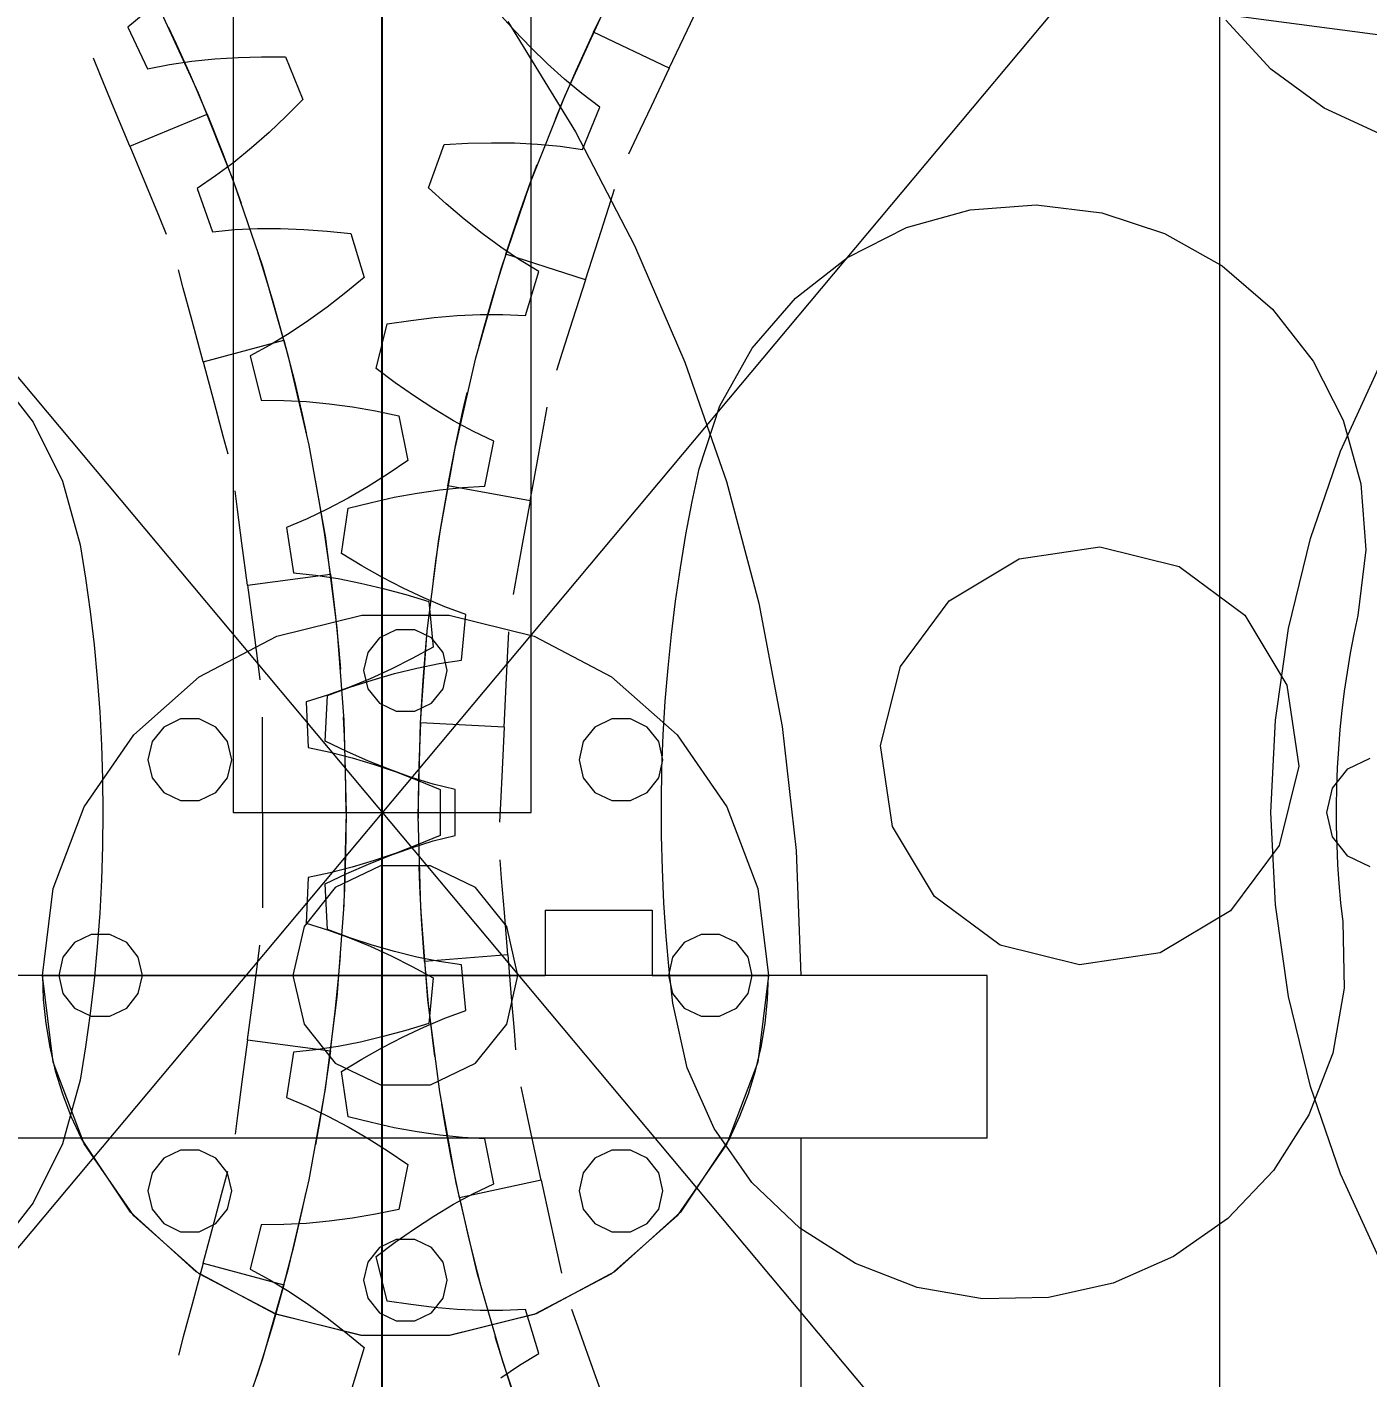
# Model space of a CAD drawing. Header units: millimetres. Extents: x -191664 to 191490, y -197311 to 10263.
# Drawn here: x 1098.7 to 1386.9, y -103596.3 to -103306.2 of the extents above; entities that cross this region are included whole.
import ezdxf

# ---------------------------------------------------------------- set-up
doc = ezdxf.new("R2010")
doc.units = ezdxf.units.MM
for name, color, linetype, lineweight in [('COTAS_P', 1, 'Continuous', 0), ('COTAS_R', 1, 'Continuous', 0), ('DET_briquetadora_lateral', 7, 'Continuous', 0), ('R15_COTAS_TRANSPORTE_P', 1, 'Continuous', 0)]:
    doc.layers.add(name, color=color, linetype=linetype, lineweight=lineweight)
doc.dimstyles.new('PLANTA_20', dxfattribs={"dimtxt": 50, "dimasz": 30, "dimexe": 30, "dimexo": 16, "dimgap": 20, "dimtad": 1, "dimtih": 1, "dimtoh": 1, "dimdec": 1, "dimzin": 0, "dimdsep": 46, "dimcen": 0.09, "dimadec": 0, "dimazin": 0, "dimtfac": 1, "dimtdec": 4, "dimtofl": 0, "dimtmove": 0, "dimatfit": 3, "dimfxl": 1, "dimtolj": 1, "dimtzin": 0, "dimarcsym": 0})

# ---------------------------------------------------------------- blocks, each defined once
blk = doc.blocks.new('*D77')
at = {"layer": 'COTAS_R', "color": 0, "lineweight": -2, "transparency": 16777216}
for p, q in [((91, -102532.75), (1205, -102532.75)), ((1175, -105170), (1175, -102562.75)), ((91, -105200), (1205, -105200))]:
    blk.add_line(p, q, dxfattribs=at)
at = {"layer": 'COTAS_R', "color": 0, "transparency": 16777216}
for points in [[(1170, -102562.75), (1180, -102562.75), (1175, -102532.75)], [(1170, -105170), (1180, -105170), (1175, -105200)]]:
    blk.add_solid(points, dxfattribs=at)
at = {"layer": 'Defpoints', "color": 0, "transparency": 16777216}
for p in [(75, -102532.75), (1175, -102532.75), (75, -105200)]:
    blk.add_point(p, dxfattribs=at)
blk = doc.blocks.new('*D78')
at = {"layer": 'COTAS_P', "color": 0, "lineweight": -2, "transparency": 16777216}
for p, q in [((1159, -102532.75), (845, -102532.75)), ((875, -105170), (875, -102562.75)), ((1159, -105200), (845, -105200))]:
    blk.add_line(p, q, dxfattribs=at)
at = {"layer": 'COTAS_P', "color": 0, "transparency": 16777216}
for points in [[(870, -102562.75), (880, -102562.75), (875, -102532.75)], [(870, -105170), (880, -105170), (875, -105200)]]:
    blk.add_solid(points, dxfattribs=at)
at = {"layer": 'Defpoints', "color": 0, "transparency": 16777216}
for p in [(875, -102532.75), (1175, -102532.75), (1175, -105200)]:
    blk.add_point(p, dxfattribs=at)
blk = doc.blocks.new('*D131')
at = {"layer": 'Defpoints', "color": 0, "transparency": 16777216}
for p in [(1100, -183968.15), (1139.8, -184162.66), (1104.62, -184212), (1304.62, -184212), (1304.62, -184212)]:
    blk.add_point(p, dxfattribs=at)
at = {"layer": 'R15_COTAS_TRANSPORTE_P', "color": 0, "lineweight": -2, "transparency": 16777216}
blk.add_arc((1304.62, -184212), 172.05, 140.0034, 169.9966, dxfattribs=at)
at = {"layer": 'R15_COTAS_TRANSPORTE_P', "color": 0, "transparency": 16777216}
for points in [[(1169.28, -184097.88), (1176.35, -184104.95), (1194.03, -184080.2)], [(1140.17, -184182.55), (1130.2, -184181.68), (1132.57, -184212)]]:
    blk.add_solid(points, dxfattribs=at)
blk = doc.blocks.new('*D133')
at = {"layer": 'Defpoints', "color": 0, "transparency": 16777216}
for p in [(439.69, -194147.98), (217.89, -194406.09), (-500, -194490), (-500, -194490), (500, -194490)]:
    blk.add_point(p, dxfattribs=at)
at = {"layer": 'R15_COTAS_TRANSPORTE_P', "color": 0, "lineweight": -2, "transparency": 16777216}
blk.add_arc((-500, -194490), 722.77, 2.37834, 17.62166, dxfattribs=at)
at = {"layer": 'R15_COTAS_TRANSPORTE_P', "color": 0, "transparency": 16777216}
for points in [[(184.12, -194272.81), (193.59, -194269.58), (179.18, -194242.8)], [(227.15, -194459.9), (217.15, -194460.11), (222.77, -194490)]]:
    blk.add_solid(points, dxfattribs=at)

msp = doc.modelspace()

# ---------------------------------------------------------------- linework, layer by layer
at = {"layer": 'DET_briquetadora_lateral', "color": 117, "true_color": 0x376c5b}
msp.add_line((2560.92, -103463.45), (814.61, -103231.62), dxfattribs=at)
at = {"layer": 'DET_briquetadora_lateral', "color": 9, "true_color": 0xb9c3c2}
for p, q in [((995, -103260), (1355, -103690)), ((1355, -103260), (995, -103690)), ((1355, -103690), (1355, -103260)), ((1220.41, -103307.29), (1224.4, -103299.1)), ((1127.16, -103302.26), (1135.46, -103320.31)), ((1240.58, -103306.75), (1243.7, -103300.15)), ((1124.05, -103303.14), (1120.34, -103306.22)), ((1203.44, -103306.91), (1200.02, -103303.1)), ((1214.29, -103320.88), (1222.56, -103302.81)), ((1365.94, -103315.19), (1356.33, -103304.72)), ((1120.34, -103306.22), (1124.55, -103315.12)), ((1130.79, -103309.86), (1129.06, -103306.18)), ((1206.94, -103310.56), (1203.44, -103306.91)), ((1220.41, -103307.29), (1216.61, -103315.57)), ((1236.68, -103314.99), (1220.41, -103307.29)), ((1236.68, -103314.99), (1240.58, -103306.75)), ((1133.81, -103316.51), (1130.79, -103309.86)), ((1210.52, -103314.05), (1206.94, -103310.56)), ((1114.48, -103316.61), (1112.93, -103312.87)), ((1124.55, -103315.12), (1129.28, -103314.21)), ((1129.28, -103314.21), (1134.11, -103313.52)), ((1134.11, -103313.52), (1139.03, -103313.03)), ((1139.03, -103313.03), (1144.02, -103312.72)), ((1144.02, -103312.72), (1149.07, -103312.58)), ((1149.07, -103312.58), (1154.19, -103312.6)), ((1154.19, -103312.6), (1157.96, -103321.71)), ((1214.18, -103317.36), (1210.52, -103314.05)), ((1117.28, -103323.36), (1114.48, -103316.61)), ((1137.39, -103324.89), (1133.81, -103316.51)), ((1216.61, -103315.57), (1213.7, -103322.28)), ((1236.68, -103314.99), (1232.79, -103323.22)), ((1377.41, -103323.58), (1365.94, -103315.19)), ((1217.94, -103320.47), (1214.18, -103317.36)), ((1135.46, -103320.31), (1142.83, -103338.77)), ((1157.96, -103321.71), (1154.36, -103325.34)), ((1206.95, -103339.35), (1214.29, -103320.88)), ((1213.7, -103322.28), (1212.14, -103326.03)), ((1221.8, -103323.37), (1217.94, -103320.47)), ((1120.76, -103331.78), (1117.28, -103323.36)), ((1120.76, -103331.78), (1137.39, -103324.89)), ((1137.39, -103324.89), (1140.78, -103333.35)), ((1154.36, -103325.34), (1150.69, -103328.82)), ((1218.03, -103332.47), (1221.8, -103323.37)), ((1232.79, -103323.22), (1229.66, -103329.83)), ((1390.3, -103329.58), (1377.41, -103323.58)), ((1150.69, -103328.82), (1146.94, -103332.13)), ((1120.76, -103331.78), (1124.25, -103340.2)), ((1184.98, -103340.69), (1188.3, -103331.4)), ((1188.3, -103331.4), (1193.41, -103331.13)), ((1193.41, -103331.13), (1198.46, -103331.02)), ((1198.46, -103331.02), (1203.46, -103331.08)), ((1203.46, -103331.08), (1208.39, -103331.33)), ((1208.39, -103331.33), (1213.25, -103331.79)), ((1213.25, -103331.79), (1218.03, -103332.47)), ((1229.66, -103329.83), (1227.93, -103333.5)), ((1140.78, -103333.35), (1143.36, -103340.19)), ((1146.94, -103332.13), (1143.12, -103335.25)), ((1143.12, -103335.25), (1139.21, -103338.18)), ((1206.9, -103339.48), (1208.33, -103335.68)), ((1124.25, -103340.2), (1127.04, -103346.95)), ((1139.21, -103338.18), (1135.22, -103340.88)), ((1142.83, -103338.77), (1149.26, -103357.57)), ((1143.36, -103340.19), (1144.73, -103344.01)), ((1200.55, -103358.17), (1206.95, -103339.35)), ((1204.44, -103346.37), (1206.9, -103339.48)), ((1135.22, -103340.88), (1138.54, -103350.16)), ((1188.75, -103344.14), (1184.98, -103340.69)), ((1223.71, -103344.88), (1224.95, -103341.02)), ((1192.59, -103347.43), (1188.75, -103344.14)), ((1221.48, -103351.84), (1223.71, -103344.88)), ((1287.68, -103349.27), (1301.37, -103345.45)), ((1301.37, -103345.45), (1315.54, -103344.38)), ((1315.54, -103344.38), (1329.65, -103346.09)), ((1329.65, -103346.09), (1343.15, -103350.53)), ((1127.04, -103346.95), (1128.6, -103350.7)), ((1196.5, -103350.55), (1192.59, -103347.43)), ((1201.55, -103355.01), (1204.44, -103346.37)), ((1138.54, -103350.16), (1143.34, -103349.71)), ((1143.34, -103349.71), (1148.21, -103349.5)), ((1148.21, -103349.5), (1153.15, -103349.49)), ((1153.15, -103349.49), (1158.15, -103349.67)), ((1158.15, -103349.67), (1163.19, -103350.02)), ((1163.19, -103350.02), (1168.28, -103350.55)), ((1168.28, -103350.55), (1171.14, -103359.98)), ((1200.47, -103353.48), (1196.5, -103350.55)), ((1218.69, -103360.52), (1221.48, -103351.84)), ((1275, -103355.68), (1287.68, -103349.27)), ((1343.15, -103350.53), (1355.53, -103357.51)), ((1149.3, -103357.71), (1148.07, -103353.84)), ((1201.55, -103355.01), (1198.87, -103363.72)), ((1204.51, -103356.22), (1200.47, -103353.48)), ((1218.69, -103360.52), (1201.55, -103355.01)), ((1149.26, -103357.57), (1154.73, -103376.68)), ((1151.42, -103364.7), (1149.3, -103357.71)), ((1208.64, -103358.72), (1204.51, -103356.22)), ((1263.81, -103364.44), (1275, -103355.68)), ((1355.53, -103357.51), (1366.31, -103366.78)), ((1132.25, -103362.28), (1131.2, -103358.36)), ((1171.14, -103359.98), (1167.2, -103363.25)), ((1195.12, -103377.28), (1200.55, -103358.17)), ((1205.78, -103368.14), (1208.64, -103358.72)), ((1218.69, -103360.52), (1215.9, -103369.19)), ((1134.14, -103369.34), (1132.25, -103362.28)), ((1167.2, -103363.25), (1163.21, -103366.35)), ((1198.87, -103363.72), (1196.86, -103370.75)), ((1153.88, -103373.48), (1151.42, -103364.7)), ((1163.21, -103366.35), (1159.15, -103369.27)), ((1254.54, -103375.22), (1263.81, -103364.44)), ((1136.5, -103378.14), (1134.14, -103369.34)), ((1159.15, -103369.27), (1155.04, -103372.01)), ((1176.09, -103369.99), (1181.14, -103369.22)), ((1181.14, -103369.22), (1186.16, -103368.62)), ((1186.16, -103368.62), (1191.14, -103368.19)), ((1191.14, -103368.19), (1196.08, -103367.96)), ((1196.08, -103367.96), (1200.96, -103367.93)), ((1200.96, -103367.93), (1205.78, -103368.14)), ((1215.9, -103369.19), (1213.67, -103376.15)), ((1366.31, -103366.78), (1375.08, -103377.96)), ((1155.04, -103372.01), (1150.87, -103374.54)), ((1173.69, -103379.56), (1176.09, -103369.99)), ((1196.86, -103370.75), (1195.8, -103374.66)), ((1136.5, -103378.14), (1153.88, -103373.48)), ((1150.87, -103374.54), (1146.63, -103376.84)), ((1153.88, -103373.48), (1156.14, -103382.31)), ((1247.56, -103387.6), (1254.54, -103375.22)), ((1136.5, -103378.14), (1138.86, -103386.94)), ((1146.63, -103376.84), (1149.02, -103386.39)), ((1154.73, -103376.68), (1159.22, -103396.04)), ((1190.65, -103396.65), (1195.12, -103377.28)), ((1213.67, -103376.15), (1212.43, -103380.01)), ((1375.08, -103377.96), (1381.49, -103390.65)), ((1091.24, -103379.85), (1099.97, -103391.07)), ((1177.79, -103382.63), (1173.69, -103379.56)), ((1380.97, -103397.32), (1389.23, -103379.23)), ((1156.14, -103382.31), (1157.8, -103389.43)), ((1181.93, -103385.52), (1177.79, -103382.63)), ((1138.86, -103386.94), (1140.75, -103394)), ((1149.02, -103386.39), (1153.84, -103386.42)), ((1153.84, -103386.42), (1158.72, -103386.68)), ((1158.72, -103386.68), (1163.63, -103387.16)), ((1186.12, -103388.25), (1181.93, -103385.52)), ((1192.36, -103388.69), (1193.28, -103384.73)), ((1157.8, -103389.43), (1158.67, -103393.39)), ((1163.63, -103387.16), (1168.59, -103387.83)), ((1168.59, -103387.83), (1173.57, -103388.67)), ((1173.57, -103388.67), (1178.58, -103389.7)), ((1178.58, -103389.7), (1180.51, -103399.37)), ((1190.36, -103390.78), (1186.12, -103388.25)), ((1190.82, -103395.83), (1192.36, -103388.69)), ((1209.73, -103391.85), (1210.46, -103387.86)), ((1243.13, -103401.1), (1247.56, -103387.6)), ((1099.97, -103391.07), (1106.33, -103403.77)), ((1194.65, -103393.1), (1190.36, -103390.78)), ((1208.43, -103399.04), (1209.73, -103391.85)), ((1381.49, -103390.65), (1385.3, -103404.34)), ((1140.75, -103394), (1141.8, -103397.91)), ((1199, -103395.19), (1194.65, -103393.1)), ((1197.08, -103404.85), (1199, -103395.19)), ((1159.22, -103396.04), (1162.73, -103415.6)), ((1187.18, -103416.22), (1190.65, -103396.65)), ((1189.09, -103404.78), (1190.82, -103395.83)), ((1374.47, -103416.12), (1380.97, -103397.32)), ((1180.51, -103399.37), (1176.27, -103402.23)), ((1206.8, -103408), (1208.43, -103399.04)), ((1241.63, -103408.17), (1243.13, -103401.1)), ((1106.33, -103403.77), (1110.1, -103417.48)), ((1161.41, -103407.57), (1160.69, -103403.57)), ((1176.27, -103402.23), (1171.99, -103404.92)), ((1385.3, -103404.34), (1386.38, -103418.51)), ((1143.91, -103409.87), (1143.38, -103405.85)), ((1171.99, -103404.92), (1167.67, -103407.43)), ((1172.67, -103408.34), (1177.61, -103407.24)), ((1177.61, -103407.24), (1182.52, -103406.33)), ((1182.52, -103406.33), (1187.41, -103405.62)), ((1187.41, -103405.62), (1192.27, -103405.11)), ((1189.09, -103404.78), (1187.56, -103413.76)), ((1206.8, -103408), (1189.09, -103404.78)), ((1192.27, -103405.11), (1197.08, -103404.85)), ((1144.86, -103417.12), (1143.91, -103409.87)), ((1163.31, -103409.75), (1158.91, -103411.86)), ((1162.6, -103414.78), (1161.41, -103407.57)), ((1167.67, -103407.43), (1163.31, -103409.75)), ((1166.27, -103419.36), (1167.72, -103409.6)), ((1167.72, -103409.6), (1172.67, -103408.34)), ((1206.8, -103408), (1205.16, -103416.97)), ((1240.29, -103415.27), (1241.63, -103408.17)), ((1158.91, -103411.86), (1154.46, -103413.73)), ((1154.46, -103413.73), (1155.91, -103423.48)), ((1163.89, -103423.8), (1162.6, -103414.78)), ((1162.73, -103415.6), (1165.24, -103435.32)), ((1187.56, -103413.76), (1186.49, -103421)), ((1239.09, -103422.4), (1240.29, -103415.27)), ((1110.1, -103417.48), (1111.25, -103424.61)), ((1146.05, -103426.15), (1144.86, -103417.12)), ((1184.7, -103435.93), (1187.18, -103416.22)), ((1205.16, -103416.97), (1203.86, -103424.16)), ((1311.89, -103420.45), (1329.26, -103417.87)), ((1329.26, -103417.87), (1346.29, -103422.14)), ((1369.78, -103435.45), (1374.47, -103416.12)), ((1386.38, -103418.51), (1384.66, -103432.62)), ((1170.65, -103422), (1166.27, -103419.36)), ((1186.49, -103421), (1185.95, -103425.02)), ((1296.83, -103429.48), (1311.89, -103420.45)), ((1111.25, -103424.61), (1112.24, -103431.77)), ((1146.05, -103426.15), (1163.89, -103423.8)), ((1155.91, -103423.48), (1160.7, -103423.98)), ((1160.7, -103423.98), (1165.53, -103424.72)), ((1163.89, -103423.8), (1164.98, -103432.85)), ((1175.05, -103424.48), (1170.65, -103422)), ((1179.49, -103426.78), (1175.05, -103424.48)), ((1203.86, -103424.16), (1203.13, -103428.15)), ((1238.05, -103429.55), (1239.09, -103422.4)), ((1346.29, -103422.14), (1360.39, -103432.6)), ((1146.05, -103426.15), (1147.24, -103435.18)), ((1165.53, -103424.72), (1170.37, -103425.67)), ((1170.37, -103425.67), (1175.24, -103426.82)), ((1175.24, -103426.82), (1180.11, -103428.16)), ((1183.96, -103428.88), (1179.49, -103426.78)), ((1180.11, -103428.16), (1185, -103429.66)), ((1188.46, -103430.78), (1183.96, -103428.88)), ((1185, -103429.66), (1185.97, -103439.48)), ((1237.16, -103436.72), (1238.05, -103429.55)), ((1286.37, -103443.58), (1296.83, -103429.48)), ((1112.24, -103431.77), (1113.08, -103438.94)), ((1164.98, -103432.85), (1165.7, -103440.12)), ((1192.99, -103432.43), (1188.46, -103430.78)), ((1192.02, -103442.23), (1192.99, -103432.43)), ((1360.39, -103432.6), (1369.42, -103447.66)), ((1384.66, -103432.62), (1383.8, -103436.67)), ((1147.24, -103435.18), (1148.19, -103442.43)), ((1165.24, -103435.32), (1166.75, -103455.13)), ((1183.22, -103455.75), (1184.7, -103435.93)), ((1184.37, -103439.37), (1184.76, -103435.33)), ((1202.01, -103440.24), (1202.21, -103436.19)), ((1366.95, -103455.13), (1369.78, -103435.45)), ((1113.08, -103438.94), (1113.77, -103446.13)), ((1236.43, -103443.9), (1237.16, -103436.72)), ((1383.8, -103436.67), (1383.03, -103440.74)), ((1165.7, -103440.12), (1166.04, -103444.17)), ((1181.47, -103441.91), (1176.94, -103444.17)), ((1185.97, -103439.48), (1181.47, -103441.91)), ((1183.78, -103446.66), (1184.37, -103439.37)), ((1201.65, -103447.54), (1202.01, -103440.24)), ((1383.03, -103440.74), (1382.35, -103444.83)), ((1148.19, -103442.43), (1148.72, -103446.45)), ((1176.94, -103444.17), (1172.4, -103446.25)), ((1177.68, -103445.13), (1182.48, -103443.94)), ((1182.48, -103443.94), (1187.26, -103442.96)), ((1187.26, -103442.96), (1192.02, -103442.23)), ((1235.84, -103451.1), (1236.43, -103443.9)), ((1282.1, -103460.61), (1286.37, -103443.58)), ((1382.35, -103444.83), (1381.75, -103448.93)), ((1113.77, -103446.13), (1114.31, -103453.34)), ((1172.4, -103446.25), (1167.83, -103448.13)), ((1168.08, -103448.09), (1172.88, -103446.52)), ((1172.88, -103446.52), (1177.68, -103445.13)), ((1183.22, -103455.75), (1183.78, -103446.66)), ((1201.2, -103456.64), (1201.65, -103447.54)), ((1369.42, -103447.66), (1371.99, -103465.03)), ((1163.25, -103449.8), (1158.64, -103451.22)), ((1162.78, -103459.69), (1163.27, -103449.84)), ((1167.83, -103448.13), (1163.25, -103449.8)), ((1163.27, -103449.84), (1168.08, -103448.09)), ((1381.75, -103448.93), (1381.24, -103453.04)), ((1114.31, -103453.34), (1114.69, -103460.55)), ((1158.64, -103451.22), (1159.12, -103461.06)), ((1235.41, -103458.32), (1235.84, -103451.1)), ((1381.24, -103453.04), (1380.82, -103457.17)), ((1149.25, -103458.58), (1149.25, -103454.53)), ((1166.91, -103458.58), (1166.72, -103454.53)), ((1166.75, -103455.13), (1167.25, -103475)), ((1182.75, -103475.62), (1183.22, -103455.75)), ((1183.22, -103455.75), (1182.88, -103464.86)), ((1201.2, -103456.64), (1183.22, -103455.75)), ((1366, -103475), (1366.95, -103455.13)), ((1149.25, -103465.89), (1149.25, -103458.58)), ((1167.14, -103465.89), (1166.91, -103458.58)), ((1201.2, -103456.64), (1200.75, -103465.74)), ((1235.13, -103465.54), (1235.41, -103458.32)), ((1380.82, -103457.17), (1380.48, -103461.3)), ((1114.69, -103460.55), (1114.92, -103467.78)), ((1159.12, -103461.06), (1163.85, -103462.03)), ((1167.4, -103461.89), (1162.78, -103459.69)), ((1163.85, -103462.03), (1168.57, -103463.24)), ((1172.03, -103463.93), (1167.4, -103461.89)), ((1284.68, -103477.98), (1282.1, -103460.61)), ((1380.48, -103461.3), (1380.23, -103465.43)), ((1168.57, -103463.24), (1173.3, -103464.66)), ((1176.67, -103465.78), (1172.03, -103463.93)), ((1173.3, -103464.66), (1178.03, -103466.29)), ((1182.88, -103464.86), (1182.76, -103472.17)), ((1371.99, -103465.03), (1367.73, -103482.06)), ((1382.52, -103465.62), (1387.33, -103463.3)), ((1114.92, -103467.78), (1115, -103475)), ((1149.25, -103475), (1149.25, -103465.89)), ((1167.25, -103475), (1167.14, -103465.89)), ((1181.32, -103467.44), (1176.67, -103465.78)), ((1178.03, -103466.29), (1182.75, -103468.09)), ((1185.99, -103468.88), (1181.32, -103467.44)), ((1182.75, -103468.09), (1187.47, -103470.07)), ((1200.75, -103465.74), (1200.4, -103473.04)), ((1235.01, -103472.76), (1235.13, -103465.54)), ((1379.19, -103469.79), (1382.52, -103465.62)), ((1380.23, -103465.43), (1380.08, -103469.57)), ((1190.66, -103470.08), (1185.99, -103468.88)), ((1187.47, -103470.07), (1187.47, -103479.93)), ((1190.66, -103479.92), (1190.66, -103470.08)), ((1378, -103475), (1379.19, -103469.79)), ((1380.08, -103469.57), (1380, -103473.72)), ((1182.76, -103472.17), (1182.75, -103476.23)), ((1200.4, -103473.04), (1200.2, -103477.09)), ((1235.04, -103479.99), (1235.01, -103472.76)), ((1380, -103473.72), (1380.02, -103477.86)), ((1115, -103475), (1114.92, -103482.22)), ((1149.25, -103475), (1167.25, -103475)), ((1149.25, -103475), (1149.25, -103484.11)), ((1167.25, -103475), (1166.75, -103494.87)), ((1167.25, -103475), (1167.14, -103484.11)), ((1183.29, -103495.49), (1182.75, -103475.62)), ((1366.95, -103494.87), (1366, -103475)), ((1379.19, -103480.21), (1378, -103475)), ((1293.71, -103493.04), (1284.68, -103477.98)), ((1380.02, -103477.86), (1380.13, -103482)), ((1114.92, -103482.22), (1114.69, -103489.45)), ((1176.67, -103484.22), (1181.32, -103482.56)), ((1182.75, -103481.91), (1178.03, -103483.71)), ((1181.32, -103482.56), (1185.99, -103481.12)), ((1187.47, -103479.93), (1182.75, -103481.91)), ((1185.99, -103481.12), (1190.66, -103479.92)), ((1235.22, -103487.21), (1235.04, -103479.99)), ((1367.73, -103482.06), (1357.27, -103496.16)), ((1382.52, -103484.38), (1379.19, -103480.21)), ((1380.13, -103482), (1380.32, -103486.14)), ((1149.25, -103484.11), (1149.25, -103491.42)), ((1167.14, -103484.11), (1166.91, -103491.42)), ((1173.3, -103485.34), (1168.57, -103486.76)), ((1172.03, -103486.07), (1176.67, -103484.22)), ((1178.03, -103483.71), (1173.3, -103485.34)), ((1200.66, -103489.22), (1200.33, -103485.18)), ((1387.33, -103486.7), (1382.52, -103484.38)), ((1163.85, -103487.97), (1159.12, -103488.94)), ((1162.78, -103490.31), (1167.4, -103488.11)), ((1168.57, -103486.76), (1163.85, -103487.97)), ((1167.4, -103488.11), (1172.03, -103486.07)), ((1183.06, -103490.66), (1182.92, -103486.61)), ((1235.56, -103494.42), (1235.22, -103487.21)), ((1380.32, -103486.14), (1380.6, -103490.27)), ((1114.69, -103489.45), (1114.31, -103496.66)), ((1149.25, -103491.42), (1149.25, -103495.47)), ((1159.12, -103488.94), (1158.64, -103498.78)), ((1163.27, -103500.16), (1162.78, -103490.31)), ((1166.91, -103491.42), (1166.72, -103495.47)), ((1183.42, -103497.96), (1183.06, -103490.66)), ((1201.26, -103496.5), (1200.66, -103489.22)), ((1380.6, -103490.27), (1380.97, -103494.4)), ((1307.81, -103503.5), (1293.71, -103493.04)), ((1114.31, -103496.66), (1113.77, -103503.87)), ((1166.75, -103494.87), (1165.24, -103514.68)), ((1184.83, -103515.3), (1183.29, -103495.49)), ((1202, -103505.58), (1201.26, -103496.5)), ((1236.04, -103501.63), (1235.56, -103494.42)), ((1357.27, -103496.16), (1342.21, -103505.19)), ((1369.78, -103514.55), (1366.95, -103494.87)), ((1380.97, -103494.4), (1381.42, -103498.52)), ((1158.64, -103498.78), (1163.25, -103500.2)), ((1184.06, -103507.06), (1183.42, -103497.96)), ((1381.42, -103498.52), (1381.75, -103512.73)), ((1163.25, -103500.2), (1167.83, -103501.87)), ((1168.08, -103501.91), (1163.27, -103500.16)), ((1167.83, -103501.87), (1172.4, -103503.75)), ((1172.88, -103503.48), (1168.08, -103501.91)), ((1236.69, -103508.83), (1236.04, -103501.63)), ((1113.77, -103503.87), (1113.08, -103511.06)), ((1148.19, -103507.57), (1148.72, -103503.55)), ((1165.7, -103509.88), (1166.04, -103505.83)), ((1172.4, -103503.75), (1176.94, -103505.83)), ((1177.68, -103504.87), (1172.88, -103503.48)), ((1176.94, -103505.83), (1181.47, -103508.09)), ((1182.48, -103506.06), (1177.68, -103504.87)), ((1202, -103505.58), (1184.06, -103507.06)), ((1202, -103505.58), (1202.75, -103514.67)), ((1324.84, -103507.76), (1307.81, -103503.5)), ((1342.21, -103505.19), (1324.84, -103507.76)), ((1147.24, -103514.82), (1148.19, -103507.57)), ((1181.47, -103508.09), (1185.97, -103510.52)), ((1187.26, -103507.04), (1182.48, -103506.06)), ((1184.06, -103507.06), (1184.91, -103516.13)), ((1192.02, -103507.77), (1187.26, -103507.04)), ((1192.99, -103517.57), (1192.02, -103507.77)), ((1237.48, -103516.01), (1236.69, -103508.83)), ((1113.08, -103511.06), (1112.24, -103518.23)), ((1164.98, -103517.15), (1165.7, -103509.88)), ((1185.97, -103510.52), (1185, -103520.34)), ((1374.47, -103533.88), (1369.78, -103514.55)), ((1381.75, -103512.73), (1379.29, -103526.73)), ((1146.05, -103523.85), (1147.24, -103514.82)), ((1165.24, -103514.68), (1162.73, -103534.4)), ((1163.89, -103526.2), (1164.98, -103517.15)), ((1187.37, -103535.01), (1184.83, -103515.3)), ((1184.91, -103516.13), (1185.75, -103523.39)), ((1202.75, -103514.67), (1203.34, -103521.95)), ((1240.57, -103529.88), (1237.48, -103516.01)), ((1112.24, -103518.23), (1111.25, -103525.39)), ((1185, -103520.34), (1180.11, -103521.84)), ((1183.96, -103521.12), (1188.46, -103519.22)), ((1188.46, -103519.22), (1192.99, -103517.57)), ((1175.24, -103523.18), (1170.37, -103524.33)), ((1175.05, -103525.52), (1179.49, -103523.22)), ((1180.11, -103521.84), (1175.24, -103523.18)), ((1179.49, -103523.22), (1183.96, -103521.12)), ((1203.34, -103521.95), (1203.67, -103525.99)), ((1111.25, -103525.39), (1110.1, -103532.52)), ((1146.05, -103523.85), (1144.86, -103532.88)), ((1146.05, -103523.85), (1163.89, -103526.2)), ((1160.7, -103526.02), (1155.91, -103526.52)), ((1165.53, -103525.28), (1160.7, -103526.02)), ((1163.89, -103526.2), (1162.6, -103535.22)), ((1170.37, -103524.33), (1165.53, -103525.28)), ((1170.65, -103528), (1175.05, -103525.52)), ((1185.75, -103523.39), (1186.27, -103527.42)), ((1155.91, -103526.52), (1154.46, -103536.27)), ((1166.27, -103530.64), (1170.65, -103528)), ((1379.29, -103526.73), (1374.15, -103539.98)), ((1167.72, -103540.4), (1166.27, -103530.64)), ((1246.31, -103542.89), (1240.57, -103529.88)), ((1110.1, -103532.52), (1106.33, -103546.23)), ((1144.86, -103532.88), (1143.91, -103540.13)), ((1162.73, -103534.4), (1159.22, -103553.96)), ((1205.72, -103537.96), (1204.86, -103534)), ((1380.97, -103552.68), (1374.47, -103533.88)), ((1154.46, -103536.27), (1158.91, -103538.14)), ((1162.6, -103535.22), (1161.41, -103542.43)), ((1190.9, -103554.57), (1187.37, -103535.01)), ((1188.46, -103541.69), (1187.79, -103537.68)), ((1143.91, -103540.13), (1143.38, -103544.15)), ((1158.91, -103538.14), (1163.31, -103540.25)), ((1163.31, -103540.25), (1167.67, -103542.57)), ((1172.67, -103541.66), (1167.72, -103540.4)), ((1207.26, -103545.1), (1205.72, -103537.96)), ((1374.15, -103539.98), (1366.53, -103551.97)), ((1161.41, -103542.43), (1160.69, -103546.43)), ((1167.67, -103542.57), (1171.99, -103545.08)), ((1177.61, -103542.76), (1172.67, -103541.66)), ((1182.52, -103543.67), (1177.61, -103542.76)), ((1189.77, -103548.88), (1188.46, -103541.69)), ((1254.47, -103554.52), (1246.31, -103542.89)), ((1106.33, -103546.23), (1099.97, -103558.93)), ((1171.99, -103545.08), (1176.27, -103547.77)), ((1187.41, -103544.38), (1182.52, -103543.67)), ((1192.27, -103544.89), (1187.41, -103544.38)), ((1197.08, -103545.15), (1192.27, -103544.89)), ((1199, -103554.81), (1197.08, -103545.15)), ((1209.18, -103554.01), (1207.26, -103545.1)), ((1176.27, -103547.77), (1180.51, -103550.63)), ((1191.59, -103557.81), (1189.77, -103548.88)), ((1140.75, -103556), (1141.8, -103552.09)), ((1180.51, -103550.63), (1178.58, -103560.3)), ((1366.53, -103551.97), (1356.71, -103562.25)), ((1159.22, -103553.96), (1154.73, -103573.32)), ((1195.43, -103573.92), (1190.9, -103554.57)), ((1209.18, -103554.01), (1191.59, -103557.81)), ((1194.65, -103556.9), (1199, -103554.81)), ((1209.18, -103554.01), (1211.11, -103562.91)), ((1264.75, -103564.34), (1254.47, -103554.52)), ((1389.23, -103570.77), (1380.97, -103552.68)), ((1138.86, -103563.06), (1140.75, -103556)), ((1157.8, -103560.57), (1158.67, -103556.61)), ((1190.36, -103559.22), (1194.65, -103556.9)), ((1191.59, -103557.81), (1193.62, -103566.69)), ((1099.97, -103558.93), (1091.24, -103570.15)), ((1156.14, -103567.69), (1157.8, -103560.57)), ((1178.58, -103560.3), (1173.57, -103561.33)), ((1186.12, -103561.75), (1190.36, -103559.22)), ((1136.5, -103571.86), (1138.86, -103563.06)), ((1149.02, -103563.61), (1146.63, -103573.16)), ((1153.84, -103563.58), (1149.02, -103563.61)), ((1158.72, -103563.32), (1153.84, -103563.58)), ((1163.63, -103562.84), (1158.72, -103563.32)), ((1168.59, -103562.17), (1163.63, -103562.84)), ((1173.57, -103561.33), (1168.59, -103562.17)), ((1181.93, -103564.48), (1186.12, -103561.75)), ((1211.11, -103562.91), (1212.65, -103570.06)), ((1356.71, -103562.25), (1345.07, -103570.41)), ((1177.79, -103567.37), (1181.93, -103564.48)), ((1193.62, -103566.69), (1195.39, -103573.78)), ((1276.74, -103571.97), (1264.75, -103564.34)), ((1153.88, -103576.52), (1156.14, -103567.69)), ((1173.69, -103570.44), (1177.79, -103567.37)), ((1136.5, -103571.86), (1134.14, -103580.66)), ((1136.5, -103571.86), (1153.88, -103576.52)), ((1176.09, -103580.01), (1173.69, -103570.44)), ((1212.65, -103570.06), (1213.51, -103574.02)), ((1289.99, -103577.1), (1276.74, -103571.97)), ((1345.07, -103570.41), (1332.07, -103576.15)), ((1146.63, -103573.16), (1150.87, -103575.46)), ((1154.73, -103573.32), (1149.26, -103592.43)), ((1150.87, -103575.46), (1155.04, -103577.99)), ((1195.39, -103573.78), (1196.44, -103577.71)), ((1200.93, -103593.02), (1195.43, -103573.92)), ((1153.88, -103576.52), (1151.42, -103585.3)), ((1155.04, -103577.99), (1159.15, -103580.73)), ((1303.99, -103579.56), (1289.99, -103577.1)), ((1332.07, -103576.15), (1318.2, -103579.24)), ((1134.14, -103580.66), (1132.25, -103587.72)), ((1159.15, -103580.73), (1163.21, -103583.65)), ((1181.14, -103580.78), (1176.09, -103580.01)), ((1186.16, -103581.38), (1181.14, -103580.78)), ((1318.2, -103579.24), (1303.99, -103579.56)), ((1163.21, -103583.65), (1167.2, -103586.75)), ((1191.14, -103581.81), (1186.16, -103581.38)), ((1196.08, -103582.04), (1191.14, -103581.81)), ((1200.96, -103582.07), (1196.08, -103582.04)), ((1205.78, -103581.86), (1200.96, -103582.07)), ((1208.64, -103591.28), (1205.78, -103581.86)), ((1217.1, -103585.62), (1215.73, -103581.8)), ((1151.42, -103585.3), (1149.3, -103592.29)), ((1167.2, -103586.75), (1171.14, -103590.02)), ((1219.56, -103592.5), (1217.1, -103585.62)), ((1132.25, -103587.72), (1131.2, -103591.64)), ((1171.14, -103590.02), (1168.28, -103599.45)), ((1200.47, -103591.57), (1199.29, -103587.69)), ((1149.26, -103592.43), (1142.83, -103611.23)), ((1149.3, -103592.29), (1148.07, -103596.16)), ((1202.71, -103598.53), (1200.47, -103591.57)), ((1204.51, -103593.78), (1208.64, -103591.28)), ((1222.63, -103601.08), (1219.56, -103592.5)), ((1200.47, -103596.52), (1204.51, -103593.78)), ((1207.38, -103611.81), (1200.93, -103593.02))]:
    msp.add_line(p, q, dxfattribs=at)
at = {"layer": 'DET_briquetadora_lateral', "color": 8, "true_color": 0x6f7d84}
for p, q in [((1143, -103300), (1143, -103475)), ((1207, -103475), (1207, -103300)), ((1143, -103475), (1207, -103475))]:
    msp.add_line(p, q, dxfattribs=at)
at = {"layer": 'DET_briquetadora_lateral', "color": 117, "true_color": 0x28865c}
for p, q in [((1202.03, -103305), (1216.53, -103328.66)), ((1216.53, -103328.66), (1229.22, -103353.1)), ((1229.22, -103353.1), (1240.06, -103378.21)), ((1240.06, -103378.21), (1248.99, -103403.88)), ((1248.99, -103403.88), (1255.97, -103430.01)), ((1255.97, -103430.01), (1260.98, -103456.48)), ((1152.34, -103437.07), (1170.6, -103432.57)), ((1170.6, -103432.57), (1189.4, -103432.57)), ((1189.4, -103432.57), (1207.66, -103437.07)), ((1178, -103435.71), (1174.39, -103437.44)), ((1182, -103435.71), (1178, -103435.71)), ((1185.61, -103437.44), (1182, -103435.71)), ((1135.69, -103445.81), (1152.34, -103437.07)), ((1174.39, -103437.44), (1171.89, -103440.58)), ((1188.11, -103440.58), (1185.61, -103437.44)), ((1207.66, -103437.07), (1224.31, -103445.81)), ((1171.89, -103440.58), (1171, -103444.48)), ((1189, -103444.48), (1188.11, -103440.58)), ((1171, -103444.48), (1171.89, -103448.38)), ((1188.11, -103448.38), (1189, -103444.48)), ((1121.62, -103458.28), (1135.69, -103445.81)), ((1224.31, -103445.81), (1238.38, -103458.28)), ((1171.89, -103448.38), (1174.39, -103451.52)), ((1185.61, -103451.52), (1188.11, -103448.38)), ((1174.39, -103451.52), (1178, -103453.25)), ((1178, -103453.25), (1182, -103453.25)), ((1182, -103453.25), (1185.61, -103451.52)), ((1131.67, -103454.9), (1128.06, -103456.63)), ((1135.67, -103454.9), (1131.67, -103454.9)), ((1139.28, -103456.63), (1135.67, -103454.9)), ((1224.33, -103454.9), (1220.72, -103456.63)), ((1228.33, -103454.9), (1224.33, -103454.9)), ((1231.94, -103456.63), (1228.33, -103454.9)), ((1260.98, -103456.48), (1263.99, -103483.18)), ((1110.93, -103473.75), (1121.62, -103458.28)), ((1128.06, -103456.63), (1125.56, -103459.77)), ((1141.78, -103459.77), (1139.28, -103456.63)), ((1220.72, -103456.63), (1218.22, -103459.77)), ((1234.44, -103459.77), (1231.94, -103456.63)), ((1238.38, -103458.28), (1249.07, -103473.75)), ((1125.56, -103459.77), (1124.67, -103463.67)), ((1142.67, -103463.67), (1141.78, -103459.77)), ((1218.22, -103459.77), (1217.33, -103463.67)), ((1235.33, -103463.67), (1234.44, -103459.77)), ((1124.67, -103463.67), (1125.56, -103467.58)), ((1141.78, -103467.58), (1142.67, -103463.67)), ((1217.33, -103463.67), (1218.22, -103467.58)), ((1234.44, -103467.58), (1235.33, -103463.67)), ((1125.56, -103467.58), (1128.06, -103470.71)), ((1139.28, -103470.71), (1141.78, -103467.58)), ((1218.22, -103467.58), (1220.72, -103470.71)), ((1231.94, -103470.71), (1234.44, -103467.58)), ((1128.06, -103470.71), (1131.67, -103472.44)), ((1135.67, -103472.44), (1139.28, -103470.71)), ((1220.72, -103470.71), (1224.33, -103472.44)), ((1228.33, -103472.44), (1231.94, -103470.71)), ((1104.27, -103491.33), (1110.93, -103473.75)), ((1131.67, -103472.44), (1135.67, -103472.44)), ((1224.33, -103472.44), (1228.33, -103472.44)), ((1249.07, -103473.75), (1255.73, -103491.33)), ((1263.99, -103483.18), (1265, -103510)), ((1174.62, -103486.43), (1164.92, -103491.1)), ((1185.38, -103486.43), (1174.62, -103486.43)), ((1195.08, -103491.1), (1185.38, -103486.43)), ((1102, -103510), (1104.27, -103491.33)), ((1164.92, -103491.1), (1158.21, -103499.51)), ((1201.79, -103499.51), (1195.08, -103491.1)), ((1255.73, -103491.33), (1258, -103510)), ((1210, -103496), (1233, -103496)), ((1210, -103496), (1210, -103510)), ((1233, -103496), (1233, -103510)), ((1158.21, -103499.51), (1155.82, -103510)), ((1204.18, -103510), (1201.79, -103499.51)), ((1108.87, -103502.96), (1106.37, -103506.1)), ((1112.48, -103501.23), (1108.87, -103502.96)), ((1116.48, -103501.23), (1112.48, -103501.23)), ((1120.09, -103502.96), (1116.48, -103501.23)), ((1122.59, -103506.1), (1120.09, -103502.96)), ((1239.91, -103502.96), (1237.41, -103506.1)), ((1243.52, -103501.23), (1239.91, -103502.96)), ((1247.52, -103501.23), (1243.52, -103501.23)), ((1251.13, -103502.96), (1247.52, -103501.23)), ((1253.63, -103506.1), (1251.13, -103502.96)), ((1106.37, -103506.1), (1105.48, -103510)), ((1123.48, -103510), (1122.59, -103506.1)), ((1237.41, -103506.1), (1236.52, -103510)), ((1254.52, -103510), (1253.63, -103506.1)), ((1265, -103510), (325, -103510)), ((1102, -103510), (867.87, -103510)), ((1305, -103510), (946.46, -103510)), ((1210, -103510), (948, -103510)), ((1102, -103510), (1210, -103510)), ((1102, -103510), (1102.17, -103515.18)), ((1104.27, -103528.67), (1102, -103510)), ((1105.48, -103510), (1106.37, -103513.9)), ((1122.59, -103513.9), (1123.48, -103510)), ((1155.82, -103510), (1158.21, -103520.49)), ((1201.79, -103520.49), (1204.18, -103510)), ((1233, -103510), (1210, -103510)), ((1265, -103510), (1233, -103510)), ((1233, -103510), (1258, -103510)), ((1236.52, -103510), (1237.41, -103513.9)), ((1253.63, -103513.9), (1254.52, -103510)), ((1258, -103510), (1255.73, -103528.67)), ((1257.83, -103515.18), (1258, -103510)), ((1305, -103510), (1258, -103510)), ((1305, -103545), (1305, -103510)), ((1106.37, -103513.9), (1108.87, -103517.04)), ((1120.09, -103517.04), (1122.59, -103513.9)), ((1237.41, -103513.9), (1239.91, -103517.04)), ((1251.13, -103517.04), (1253.63, -103513.9)), ((1102.17, -103515.18), (1102.69, -103520.34)), ((1108.87, -103517.04), (1112.48, -103518.77)), ((1116.48, -103518.77), (1120.09, -103517.04)), ((1239.91, -103517.04), (1243.52, -103518.77)), ((1247.52, -103518.77), (1251.13, -103517.04)), ((1257.31, -103520.34), (1257.83, -103515.18)), ((1102.69, -103520.34), (1103.55, -103525.45)), ((1112.48, -103518.77), (1116.48, -103518.77)), ((1243.52, -103518.77), (1247.52, -103518.77)), ((1256.45, -103525.45), (1257.31, -103520.34)), ((1158.21, -103520.49), (1164.92, -103528.9)), ((1195.08, -103528.9), (1201.79, -103520.49)), ((1103.55, -103525.45), (1104.74, -103530.5)), ((1255.26, -103530.5), (1256.45, -103525.45)), ((1110.93, -103546.25), (1104.27, -103528.67)), ((1164.92, -103528.9), (1174.62, -103533.57)), ((1185.38, -103533.57), (1195.08, -103528.9)), ((1255.73, -103528.67), (1249.07, -103546.25)), ((1104.74, -103530.5), (1106.27, -103535.45)), ((1253.73, -103535.45), (1255.26, -103530.5)), ((1174.62, -103533.57), (1185.38, -103533.57)), ((1106.27, -103535.45), (1108.12, -103540.29)), ((1251.88, -103540.29), (1253.73, -103535.45)), ((1108.12, -103540.29), (1110.29, -103545)), ((1249.71, -103545), (1251.88, -103540.29)), ((1110.29, -103545), (868.81, -103545)), ((1305, -103545), (935.39, -103545)), ((1265, -103545), (935.39, -103545)), ((1120.9, -103560.9), (1110.29, -103545)), ((1121.62, -103561.72), (1110.93, -103546.25)), ((1249.07, -103546.25), (1238.38, -103561.72)), ((1249.71, -103545), (1239.1, -103560.9)), ((1305, -103545), (1249.71, -103545)), ((1265, -103545), (1249.71, -103545)), ((1265, -103545), (1265, -103710)), ((1128.06, -103549.29), (1125.56, -103552.42)), ((1131.67, -103547.56), (1128.06, -103549.29)), ((1135.67, -103547.56), (1131.67, -103547.56)), ((1139.28, -103549.29), (1135.67, -103547.56)), ((1141.78, -103552.42), (1139.28, -103549.29)), ((1220.72, -103549.29), (1218.22, -103552.42)), ((1224.33, -103547.56), (1220.72, -103549.29)), ((1228.33, -103547.56), (1224.33, -103547.56)), ((1231.94, -103549.29), (1228.33, -103547.56)), ((1234.44, -103552.42), (1231.94, -103549.29)), ((1125.56, -103552.42), (1124.67, -103556.33)), ((1142.67, -103556.33), (1141.78, -103552.42)), ((1218.22, -103552.42), (1217.33, -103556.33)), ((1235.33, -103556.33), (1234.44, -103552.42)), ((1124.67, -103556.33), (1125.56, -103560.23)), ((1141.78, -103560.23), (1142.67, -103556.33)), ((1217.33, -103556.33), (1218.22, -103560.23)), ((1234.44, -103560.23), (1235.33, -103556.33)), ((1135.05, -103573.75), (1120.9, -103560.9)), ((1125.56, -103560.23), (1128.06, -103563.37)), ((1139.28, -103563.37), (1141.78, -103560.23)), ((1218.22, -103560.23), (1220.72, -103563.37)), ((1239.1, -103560.9), (1224.95, -103573.75)), ((1231.94, -103563.37), (1234.44, -103560.23)), ((1135.69, -103574.19), (1121.62, -103561.72)), ((1128.06, -103563.37), (1131.67, -103565.1)), ((1135.67, -103565.1), (1139.28, -103563.37)), ((1220.72, -103563.37), (1224.33, -103565.1)), ((1238.38, -103561.72), (1224.31, -103574.19)), ((1228.33, -103565.1), (1231.94, -103563.37)), ((1131.67, -103565.1), (1135.67, -103565.1)), ((1178, -103566.75), (1174.39, -103568.48)), ((1182, -103566.75), (1178, -103566.75)), ((1185.61, -103568.48), (1182, -103566.75)), ((1224.33, -103565.1), (1228.33, -103565.1)), ((1174.39, -103568.48), (1171.89, -103571.62)), ((1188.11, -103571.62), (1185.61, -103568.48)), ((1171.89, -103571.62), (1171, -103575.52)), ((1189, -103575.52), (1188.11, -103571.62)), ((1151.9, -103582.76), (1135.05, -103573.75)), ((1152.34, -103582.93), (1135.69, -103574.19)), ((1171, -103575.52), (1171.89, -103579.42)), ((1188.11, -103579.42), (1189, -103575.52)), ((1224.31, -103574.19), (1207.66, -103582.93)), ((1224.95, -103573.75), (1208.1, -103582.76)), ((1171.89, -103579.42), (1174.39, -103582.56)), ((1185.61, -103582.56), (1188.11, -103579.42)), ((1170.44, -103587.41), (1151.9, -103582.76)), ((1170.6, -103587.43), (1152.34, -103582.93)), ((1174.39, -103582.56), (1178, -103584.29)), ((1182, -103584.29), (1185.61, -103582.56)), ((1207.66, -103582.93), (1189.4, -103587.43)), ((1208.1, -103582.76), (1189.56, -103587.41)), ((1178, -103584.29), (1182, -103584.29)), ((1189.56, -103587.41), (1170.44, -103587.41)), ((1189.4, -103587.43), (1170.6, -103587.43))]:
    msp.add_line(p, q, dxfattribs=at)

# ---------------------------------------------------------------- dimensions: what is measured, and where the dimension line sits
at = {"layer": 'COTAS_P'}
dim = msp.add_aligned_dim(p1=(1175, -105200), p2=(1175, -102532.75), distance=300, text='<> P', dimstyle='PLANTA_20', dxfattribs=at)
dim.commit()
dim.dimension.update_dxf_attribs({"geometry": '*D78', "text_midpoint": (875, -103866.375)})
at = {"layer": 'COTAS_R'}
dim = msp.add_aligned_dim(p1=(75, -105200), p2=(75, -102532.75), distance=-1100, text='<> R', dimstyle='PLANTA_20', dxfattribs=at)
dim.commit()
dim.dimension.update_dxf_attribs({"geometry": '*D77', "text_midpoint": (1175, -103866.375)})
at = {"layer": 'R15_COTAS_TRANSPORTE_P'}
for base, line1, line2, picture, middle in [((217.89, -194406.09), ((-500, -194490), (500, -194490)), ((-500, -194490), (439.69, -194147.98)), '*D133', (191490.46, -33543.69)), ((1139.8, -184162.66), ((1304.62, -184212), (1104.62, -184212)), ((1304.62, -184212), (1100, -183968.15)), '*D131', (-166426.35, -78863.51))]:
    dim = msp.add_angular_dim_2l(base=base, line1=line1, line2=line2, dimstyle='PLANTA_20', dxfattribs=at)
    dim.commit()
    dim.dimension.update_dxf_attribs({"geometry": picture, "text_midpoint": middle})

doc.saveas('drawing.dxf')
